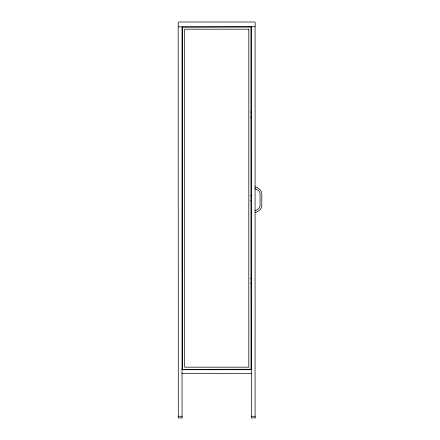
<?xml version="1.0" encoding="UTF-8"?>
<svg xmlns="http://www.w3.org/2000/svg" width="440" height="440" viewBox="0 0 440 440"><rect width="100%" height="100%" fill="white"/><g stroke="black" fill="none" stroke-linecap="round" stroke-linejoin="round"><path stroke-width="0.66" d="M251.339 26.741L251.339 416.279M250.679 117.222L251.229 116.672M250.679 200.794L251.229 200.244M250.679 283.498L251.229 282.948M182.039 416.279L182.039 26.741M255.079 416.279L255.079 26.741L178.189 26.857L178.299 416.279M254.639 26.747L255.189 26.268L255.189 22.473L254.639 22L178.739 22L178.189 22.473L178.189 26.268L178.739 26.747M254.92 210.81C257.092 209.825 260.101 208.516 260.051 205.667L260.051 193.771C260.101 190.872 256.993 189.58 254.804 188.573M255.206 212.641C258.148 211.409 261.861 209.457 261.811 205.75L261.811 193.688C261.861 189.915 258.033 187.985 255.063 186.725M182.479 369.369L251.009 369.259L250.899 26.989L182.369 27.099L182.369 369.259M181.726 369.699L251.653 369.699M181.726 373.659L251.653 373.659M250.679 111.942L251.229 112.492M250.679 195.514L251.229 196.064M250.679 278.218L251.229 278.768M182.149 417.89L178.299 418L178.189 416.279L182.149 416.279L182.149 417.89M255.189 417.89L251.339 418L251.229 416.279L255.189 416.279L255.189 417.89M248.809 29.189L184.569 29.189L184.569 367.169L248.809 367.169L248.809 29.189"/></g></svg>
